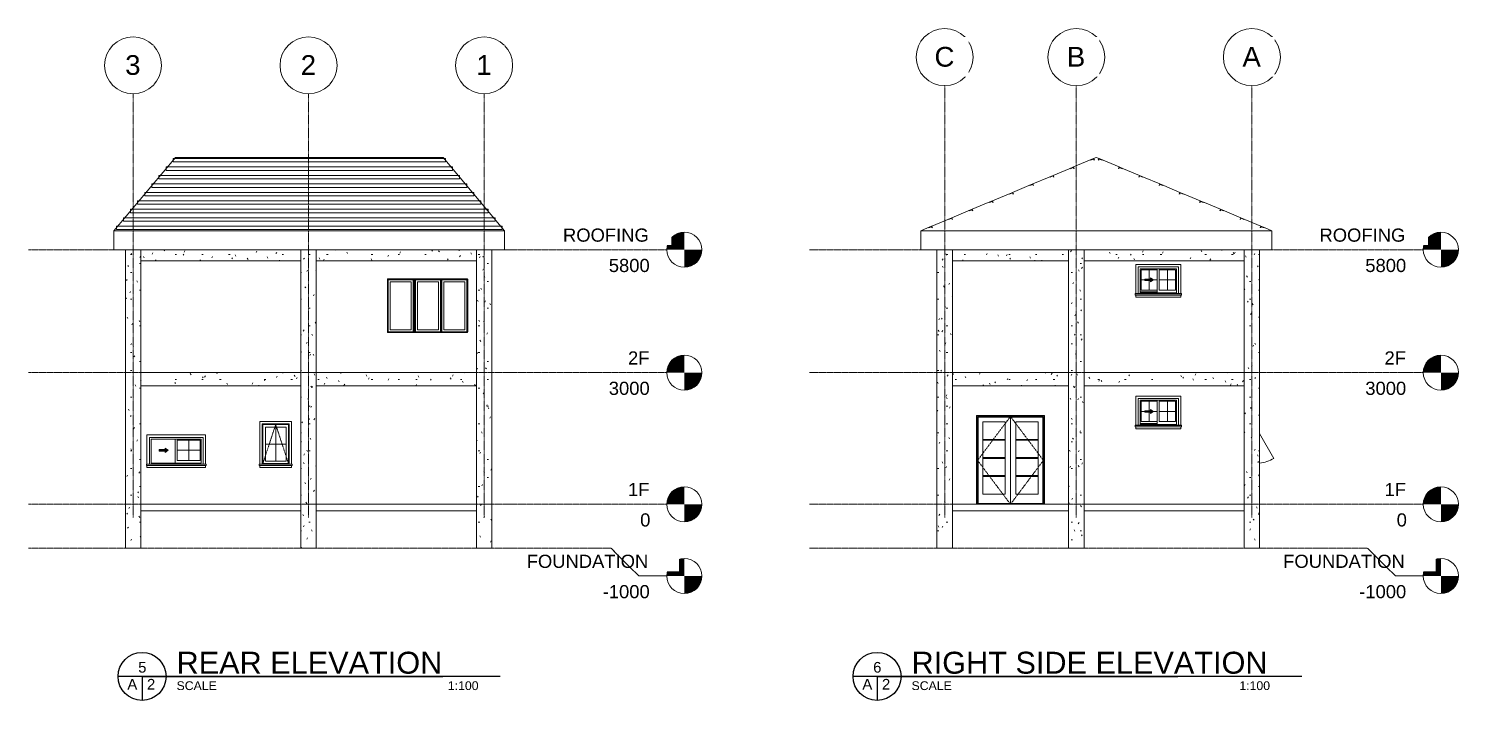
# Model space of a CAD drawing. Header units: inches. Extents: x -1 to 315328, y 6829 to 107833.
# Drawn here: x 123709 to 156288, y 85995 to 101308 of the extents above; entities that cross this region are included whole.
import ezdxf

# ---------------------------------------------------------------- set-up
doc = ezdxf.new("R2010")
doc.units = ezdxf.units.IN
doc.header["$MEASUREMENT"] = 0
doc.linetypes.add('Center', pattern=[31.75, 6.35, -4.7625, 15.875, -4.7625])
doc.linetypes.add('Grid Line', pattern=[22.225, 12.7, -3.175, 3.175, -3.175])
for name, color, linetype, lineweight in [('A-DETL-GENF', 92, 'Continuous', 9), ('A-DOOR', 31, 'Continuous', 18), ('A-DOOR-FRAM', 31, 'Continuous', 18), ('A-FLOR-LEVL', 51, 'Continuous', 9), ('A-GENM', 13, 'Continuous', 9), ('A-GLAZ', 151, 'Continuous', 18), ('A-ROOF', 132, 'Continuous', 9), ('A-WALL', 113, 'Continuous', 18), ('S-BEAM', 12, 'Continuous', 9), ('S-COLS', 52, 'Continuous', 9), ('S-FNDN', 32, 'Continuous', 18), ('S-GRID', 1, 'Continuous', 9), ('S-GRID-IDEN', 1, 'Continuous', 9)]:
    doc.layers.add(name, color=color, linetype=linetype, lineweight=lineweight)
doc.layers.add('TEXTS', color=2, linetype='Continuous')
doc.styles.add('Arial', font='arial.ttf', dxfattribs={"height": 250})
doc.styles.add('Arial_1', font='arial.ttf', dxfattribs={"height": 450})
doc.styles.get("Standard").update_dxf_attribs({"font": 'arial.ttf'})
pattern_1 = [(0, (126639.01, 90466.8), (812.8, 203.2), [33.528, -576.072, 33.528, -576.072, -3251.2]), (0, (126639.01, 90466.8), (812.8, 203.2), [-1219.2, 33.528, -1185.672, 33.528, -576.072, -1422.4]), (0, (126639.01, 90466.8), (812.8, 203.2), [-3048, 33.528, -372.872, 33.528, -982.472]), (120, (126943.81, 90568.4), (-582.3764, 602.3054), [33.528, -576.072, 33.528, -576.072, -3251.2]), (120, (126943.81, 90568.4), (-582.3764, 602.3054), [-1219.2, 33.528, -1185.672, 33.528, -576.072, -1422.4]), (120, (126943.81, 90568.4), (-582.3764, 602.3054), [-3048, 33.528, -372.872, 33.528, -982.472]), (240, (127045.41, 90974.8), (-230.4236, -805.5054), [33.528, -576.072, 33.528, -576.072, -3251.2]), (240, (127045.41, 90974.8), (-230.4236, -805.5054), [-1219.2, 33.528, -1185.672, 33.528, -576.072, -1422.4]), (240, (127045.41, 90974.8), (-230.4236, -805.5054), [-3048, 33.528, -372.872, 33.528, -982.472])]
pattern_2 = [(0, (154574.46, 90466.8), (812.8, 203.2), [33.528, -576.072, 33.528, -576.072, -3251.2]), (0, (154574.46, 90466.8), (812.8, 203.2), [-1219.2, 33.528, -1185.672, 33.528, -576.072, -1422.4]), (0, (154574.46, 90466.8), (812.8, 203.2), [-3048, 33.528, -372.872, 33.528, -982.472]), (120, (154879.26, 90568.4), (-582.3764, 602.3054), [33.528, -576.072, 33.528, -576.072, -3251.2]), (120, (154879.26, 90568.4), (-582.3764, 602.3054), [-1219.2, 33.528, -1185.672, 33.528, -576.072, -1422.4]), (120, (154879.26, 90568.4), (-582.3764, 602.3054), [-3048, 33.528, -372.872, 33.528, -982.472]), (240, (154980.86, 90974.8), (-230.4236, -805.5054), [33.528, -576.072, 33.528, -576.072, -3251.2]), (240, (154980.86, 90974.8), (-230.4236, -805.5054), [-1219.2, 33.528, -1185.672, 33.528, -576.072, -1422.4]), (240, (154980.86, 90974.8), (-230.4236, -805.5054), [-3048, 33.528, -372.872, 33.528, -982.472])]

# ---------------------------------------------------------------- blocks, each defined once
blk = doc.blocks.new('M_HSS Square - HSS203_2X203_2X9_5-450882-North')
at = {"layer": 'S-BEAM'}
for p, q in [((285, 7802), (285, 7880)), ((6487, 7880), (285, 7880)), ((6487, 7880), (6487, 7802)), ((285, 7802), (6487, 7802))]:
    blk.add_line(p, q, dxfattribs=at)
blk = doc.blocks.new('M_HSS Square - HSS203_2X203_2X9_5-450883-North')
at = {"layer": 'S-BEAM'}
for p, q in [((123, 7609), (123, 7687)), ((6649, 7687), (123, 7687)), ((123, 7609), (6649, 7609)), ((6649, 7687), (6649, 7609))]:
    blk.add_line(p, q, dxfattribs=at)
blk = doc.blocks.new('M_HSS Square - HSS203_2X203_2X9_5-450884-North')
at = {"layer": 'S-BEAM'}
for p, q in [((-39, 7416), (-39, 7494)), ((6811, 7494), (-39, 7494)), ((6811, 7494), (6811, 7416)), ((-39, 7416), (6811, 7416))]:
    blk.add_line(p, q, dxfattribs=at)
blk = doc.blocks.new('M_HSS Square - HSS203_2X203_2X9_5-450885-North')
at = {"layer": 'S-BEAM'}
for p, q in [((-201, 7223), (-201, 7302)), ((6972, 7302), (-201, 7302)), ((-201, 7223), (6972, 7223)), ((6972, 7302), (6972, 7223))]:
    blk.add_line(p, q, dxfattribs=at)
blk = doc.blocks.new('M_HSS Square - HSS203_2X203_2X9_5-450805-North')
at = {"layer": 'S-BEAM'}
for p, q in [((-363, 7030), (-363, 7109)), ((7134, 7109), (-363, 7109)), ((-363, 7030), (7134, 7030)), ((7134, 7109), (7134, 7030))]:
    blk.add_line(p, q, dxfattribs=at)
blk = doc.blocks.new('M_HSS Square - HSS203_2X203_2X9_5-450886-North')
at = {"layer": 'S-BEAM'}
for p, q in [((-525, 6838), (-525, 6916)), ((7296, 6916), (-525, 6916)), ((7296, 6916), (7296, 6838)), ((-525, 6838), (7296, 6838))]:
    blk.add_line(p, q, dxfattribs=at)
blk = doc.blocks.new('M_HSS Square - HSS203_2X203_2X9_5-450887-North')
at = {"layer": 'S-BEAM'}
for p, q in [((-686, 6645), (-686, 6723)), ((7458, 6723), (-686, 6723)), ((-686, 6645), (7458, 6645)), ((7458, 6723), (7458, 6645))]:
    blk.add_line(p, q, dxfattribs=at)
blk = doc.blocks.new('M_HSS Square - HSS203_2X203_2X9_5-450888-North')
at = {"layer": 'S-BEAM'}
for p, q in [((-848, 6452), (-848, 6530)), ((7620, 6530), (-848, 6530)), ((7620, 6530), (7620, 6452)), ((-848, 6452), (7620, 6452))]:
    blk.add_line(p, q, dxfattribs=at)
blk = doc.blocks.new('M_HSS Square - HSS203_2X203_2X9_5-450889-North')
at = {"layer": 'S-BEAM'}
for p, q in [((-1010, 6259), (-1010, 6337)), ((7781, 6337), (-1010, 6337)), ((-1010, 6259), (7781, 6259)), ((7781, 6337), (7781, 6259))]:
    blk.add_line(p, q, dxfattribs=at)
blk = doc.blocks.new('Window-Sliding-Double - 48_ x 24_-473755-North')
at = {"layer": 'A-DETL-GENF', "lineweight": 18}
blk.add_hatch(color=256, dxfattribs=at).paths.add_polyline_path([(104, 1181), (172, 1229), (104, 1276), (104, 1246), (-32, 1246), (-32, 1212), (104, 1212)])
at = {"layer": 'A-DETL-GENF'}
for p, q in [((-32, 1246), (-32, 1212)), ((-32, 1246), (104, 1246)), ((104, 1246), (-32, 1246)), ((-32, 1246), (-32, 1212)), ((-32, 1212), (104, 1212)), ((-32, 1212), (104, 1212)), ((104, 1276), (104, 1246)), ((172, 1229), (104, 1276)), ((172, 1229), (104, 1276)), ((104, 1276), (104, 1246)), ((172, 1229), (104, 1181)), ((104, 1181), (172, 1229)), ((104, 1212), (104, 1181)), ((104, 1212), (104, 1181))]:
    blk.add_line(p, q, dxfattribs=at)
at = {"layer": 'A-GLAZ'}
for p, q in [((964, 1524), (-256, 1524)), ((-256, 1524), (-256, 914)), ((-215, 1483), (923, 1483)), ((-215, 933), (-215, 1483)), ((332, 1483), (332, 933)), ((376, 997), (376, 1461)), ((376, 1461), (900, 1461)), ((900, 1461), (900, 997)), ((923, 933), (923, 1483)), ((964, 1524), (964, 914)), ((900, 997), (376, 997)), ((964, 914), (-256, 914)), ((923, 933), (-215, 933))]:
    blk.add_line(p, q, dxfattribs=at)
blk = doc.blocks.new('Muntin Pattern_2x2 - Muntin Pattern_2x2-473757-North')
at = {"layer": 'A-GENM'}
for p, q in [((638, 1461), (638, 997)), ((900, 1229), (376, 1229))]:
    blk.add_line(p, q, dxfattribs=at)
blk = doc.blocks.new('Trim-Window-Exterior-Flat - with Sill-473758-North')
at = {"layer": 'A-GENM'}
for p, q in [((-313, 1581), (-313, 914)), ((1021, 1581), (-313, 1581)), ((-256, 914), (-256, 1524)), ((-256, 1524), (964, 1524)), ((964, 1524), (964, 914)), ((1021, 914), (1021, 1581)), ((-325, 912), (-325, 914)), ((-325, 914), (1034, 914)), ((-325, 883), (-325, 912)), ((1034, 912), (-325, 912)), ((-325, 883), (1034, 883)), ((-313, 914), (-256, 914)), ((-313, 883), (-313, 835)), ((-313, 835), (1021, 835)), ((964, 914), (1021, 914)), ((1021, 835), (1021, 883)), ((1034, 914), (1034, 912)), ((1034, 912), (1034, 883))]:
    blk.add_line(p, q, dxfattribs=at)
blk = doc.blocks.new('Window-Awning-Single - 24_ x 36_-478943-North')
at = {"layer": 'A-GLAZ'}
for p, q in [((2315, 1829), (2925, 1829)), ((2315, 1829), (2315, 914)), ((2912, 1816), (2328, 1816)), ((2328, 927), (2328, 1816)), ((2385, 1759), (2385, 984)), ((2855, 1759), (2385, 1759)), ((2855, 984), (2855, 1759)), ((2912, 927), (2912, 1816)), ((2925, 1829), (2925, 914)), ((2385, 984), (2855, 984)), ((2925, 914), (2315, 914)), ((2328, 927), (2912, 927))]:
    blk.add_line(p, q, dxfattribs=at)
at = {"layer": 'A-GLAZ', "linetype": 'Center', "lineweight": 9}
for q in [(2328, 927), (2912, 927)]:
    blk.add_line((2620, 1816), q, dxfattribs=at)
blk = doc.blocks.new('Muntin Pattern_2x2 - Muntin Pattern_2x2-478945-North')
at = {"layer": 'A-GENM'}
for p, q in [((2620, 1759), (2620, 984)), ((2855, 1372), (2385, 1372))]:
    blk.add_line(p, q, dxfattribs=at)
blk = doc.blocks.new('Trim-Window-Exterior-Flat - with Sill-478946-North')
at = {"layer": 'A-GENM'}
for p, q in [((2258, 1886), (2258, 914)), ((2982, 1886), (2258, 1886)), ((2315, 914), (2315, 1829)), ((2315, 1829), (2925, 1829)), ((2925, 1829), (2925, 914)), ((2982, 914), (2982, 1886)), ((2245, 912), (2245, 914)), ((2245, 914), (2994, 914)), ((2245, 883), (2245, 912)), ((2994, 912), (2245, 912)), ((2245, 883), (2994, 883)), ((2258, 914), (2315, 914)), ((2258, 883), (2258, 835)), ((2258, 835), (2982, 835)), ((2925, 914), (2982, 914)), ((2982, 835), (2982, 883)), ((2994, 914), (2994, 912)), ((2994, 912), (2994, 883))]:
    blk.add_line(p, q, dxfattribs=at)
blk = doc.blocks.new('Instance-Window-Fixed - 24_ x 48_-480668-North')
at = {"layer": 'A-GLAZ'}
for p, q in [((6385, 5134), (6385, 3933)), ((6994, 5134), (6385, 5134)), ((6404, 5115), (6975, 5115)), ((6404, 3933), (6404, 5115)), ((6448, 3978), (6448, 5070)), ((6448, 5070), (6931, 5070)), ((6931, 5070), (6931, 3978)), ((6975, 5115), (6975, 3933)), ((6994, 3933), (6994, 5134)), ((6994, 3933), (6385, 3933)), ((6385, 3933), (6385, 3914)), ((6385, 3914), (6994, 3914)), ((6931, 3978), (6448, 3978)), ((6994, 3914), (6994, 3933))]:
    blk.add_line(p, q, dxfattribs=at)
blk = doc.blocks.new('Level - M_Level Head - Circle-11858-North')
at = {"layer": 'A-FLOR-LEVL'}
h = blk.add_hatch(color=256, dxfattribs=at)
edge = h.paths.add_edge_path()
edge.add_line((11931, 0), (11531, 0))
edge.add_arc((11931, 0), 400, 90, 180, ccw=False)
edge.add_line((11931, 400), (11931, 0))
h = blk.add_hatch(color=256, dxfattribs=at)
edge = h.paths.add_edge_path()
edge.add_line((11931, -400), (11931, 0))
edge.add_line((11931, 0), (12331, 0))
edge.add_arc((11931, 0), 400, 270, 360, ccw=False)
blk.add_circle((11931, 0), 400, dxfattribs=at)
blk = doc.blocks.new('Grid - M_Grid Head - Circle-11575-North')
at = {"layer": 'S-GRID-IDEN'}
blk.add_circle((7369, 10004), 650, dxfattribs=at)
blk = doc.blocks.new('M_HSS Square - HSS203_2X203_2X9_5-450882-East')
at = {"layer": 'S-BEAM'}
for p, q in [((-6436, 7880), (-6452, 7841)), ((-6442, 7841), (-6431, 7868)), ((-6342, 7841), (-6436, 7880)), ((-6431, 7868), (-6367, 7841))]:
    blk.add_line(p, q, dxfattribs=at)
blk = doc.blocks.new('M_HSS Square - HSS203_2X203_2X9_5-450883-East')
at = {"layer": 'S-BEAM'}
for p, q in [((-5975, 7687), (-5991, 7648)), ((-5981, 7648), (-5969, 7675)), ((-5881, 7648), (-5975, 7687)), ((-5969, 7675), (-5906, 7648))]:
    blk.add_line(p, q, dxfattribs=at)
blk = doc.blocks.new('M_HSS Square - HSS203_2X203_2X9_5-450884-East')
at = {"layer": 'S-BEAM'}
for p, q in [((-5513, 7494), (-5530, 7455)), ((-5420, 7455), (-5513, 7494)), ((-5519, 7455), (-5508, 7482)), ((-5508, 7482), (-5444, 7455))]:
    blk.add_line(p, q, dxfattribs=at)
blk = doc.blocks.new('M_HSS Square - HSS203_2X203_2X9_5-450885-East')
at = {"layer": 'S-BEAM'}
for p, q in [((-5052, 7302), (-5068, 7262)), ((-5058, 7262), (-5047, 7289)), ((-4958, 7262), (-5052, 7302)), ((-5047, 7289), (-4983, 7262))]:
    blk.add_line(p, q, dxfattribs=at)
blk = doc.blocks.new('M_HSS Square - HSS203_2X203_2X9_5-450805-East')
at = {"layer": 'S-BEAM'}
for p, q in [((-4591, 7109), (-4607, 7070)), ((-4597, 7070), (-4585, 7096)), ((-4497, 7070), (-4591, 7109)), ((-4585, 7096), (-4522, 7070))]:
    blk.add_line(p, q, dxfattribs=at)
blk = doc.blocks.new('M_HSS Square - HSS203_2X203_2X9_5-450886-East')
at = {"layer": 'S-BEAM'}
for p, q in [((-4129, 6916), (-4146, 6877)), ((-4135, 6877), (-4124, 6903)), ((-4036, 6877), (-4129, 6916)), ((-4124, 6903), (-4060, 6877))]:
    blk.add_line(p, q, dxfattribs=at)
blk = doc.blocks.new('M_HSS Square - HSS203_2X203_2X9_5-450887-East')
at = {"layer": 'S-BEAM'}
for p, q in [((-3668, 6723), (-3684, 6684)), ((-3674, 6684), (-3663, 6711)), ((-3574, 6684), (-3668, 6723)), ((-3663, 6711), (-3599, 6684))]:
    blk.add_line(p, q, dxfattribs=at)
blk = doc.blocks.new('M_HSS Square - HSS203_2X203_2X9_5-450888-East')
at = {"layer": 'S-BEAM'}
for p, q in [((-3207, 6530), (-3223, 6491)), ((-3213, 6491), (-3202, 6518)), ((-3113, 6491), (-3207, 6530)), ((-3202, 6518), (-3138, 6491))]:
    blk.add_line(p, q, dxfattribs=at)
blk = doc.blocks.new('M_HSS Square - HSS203_2X203_2X9_5-450889-East')
at = {"layer": 'S-BEAM'}
for p, q in [((-2745, 6337), (-2762, 6298)), ((-2751, 6298), (-2740, 6325)), ((-2652, 6298), (-2745, 6337)), ((-2740, 6325), (-2676, 6298))]:
    blk.add_line(p, q, dxfattribs=at)
blk = doc.blocks.new('M_HSS Square - HSS203_2X203_2X9_5-V1-East')
at = {"layer": 'S-BEAM'}
for p, q in [((-6558, 7880), (-6652, 7841)), ((-6627, 7841), (-6563, 7868)), ((-6563, 7868), (-6552, 7841)), ((-6542, 7841), (-6558, 7880))]:
    blk.add_line(p, q, dxfattribs=at)
blk = doc.blocks.new('M_HSS Square - HSS203_2X203_2X9_5-V2-East')
at = {"layer": 'S-BEAM'}
for p, q in [((-7019, 7687), (-7113, 7648)), ((-7088, 7648), (-7024, 7675)), ((-7024, 7675), (-7013, 7648)), ((-7003, 7648), (-7019, 7687))]:
    blk.add_line(p, q, dxfattribs=at)
blk = doc.blocks.new('M_HSS Square - HSS203_2X203_2X9_5-V3-East')
at = {"layer": 'S-BEAM'}
for p, q in [((-7481, 7494), (-7574, 7455)), ((-7464, 7455), (-7481, 7494)), ((-7550, 7455), (-7486, 7482)), ((-7486, 7482), (-7475, 7455))]:
    blk.add_line(p, q, dxfattribs=at)
blk = doc.blocks.new('M_HSS Square - HSS203_2X203_2X9_5-V4-East')
at = {"layer": 'S-BEAM'}
for p, q in [((-7942, 7302), (-8036, 7262)), ((-8011, 7262), (-7947, 7289)), ((-7947, 7289), (-7936, 7262)), ((-7926, 7262), (-7942, 7302))]:
    blk.add_line(p, q, dxfattribs=at)
blk = doc.blocks.new('M_HSS Square - HSS203_2X203_2X9_5-V5-East')
at = {"layer": 'S-BEAM'}
for p, q in [((-8403, 7109), (-8497, 7070)), ((-8472, 7070), (-8408, 7096)), ((-8408, 7096), (-8397, 7070)), ((-8387, 7070), (-8403, 7109))]:
    blk.add_line(p, q, dxfattribs=at)
blk = doc.blocks.new('M_HSS Square - HSS203_2X203_2X9_5-V6-East')
at = {"layer": 'S-BEAM'}
for p, q in [((-8865, 6916), (-8958, 6877)), ((-8933, 6877), (-8870, 6903)), ((-8870, 6903), (-8859, 6877)), ((-8848, 6877), (-8865, 6916))]:
    blk.add_line(p, q, dxfattribs=at)
blk = doc.blocks.new('M_HSS Square - HSS203_2X203_2X9_5-V7-East')
at = {"layer": 'S-BEAM'}
for p, q in [((-9326, 6723), (-9420, 6684)), ((-9395, 6684), (-9331, 6711)), ((-9331, 6711), (-9320, 6684)), ((-9310, 6684), (-9326, 6723))]:
    blk.add_line(p, q, dxfattribs=at)
blk = doc.blocks.new('M_HSS Square - HSS203_2X203_2X9_5-V8-East')
at = {"layer": 'S-BEAM'}
for p, q in [((-9787, 6530), (-9881, 6491)), ((-9856, 6491), (-9792, 6518)), ((-9792, 6518), (-9781, 6491)), ((-9771, 6491), (-9787, 6530))]:
    blk.add_line(p, q, dxfattribs=at)
blk = doc.blocks.new('M_HSS Square - HSS203_2X203_2X9_5-V9-East')
at = {"layer": 'S-BEAM'}
for p, q in [((-10249, 6337), (-10342, 6298)), ((-10317, 6298), (-10254, 6325)), ((-10254, 6325), (-10243, 6298)), ((-10232, 6298), (-10249, 6337))]:
    blk.add_line(p, q, dxfattribs=at)
blk = doc.blocks.new('Window-Awning-Single - 24_ x 36_-478943-East')
at = {"layer": 'A-GLAZ', "lineweight": 9}
blk.add_line((-2778, 1609), (-2452, 1046), dxfattribs=at)
blk.add_arc((-2897, 1816), 889, 277.7244, 300, dxfattribs=at)
blk = doc.blocks.new('Window-Sliding-Double - 36_ x 24_-482463-East')
at = {"layer": 'A-DETL-GENF', "lineweight": 18}
blk.add_hatch(color=256, dxfattribs=at).paths.add_polyline_path([(-5259, 5067), (-5191, 5114), (-5259, 5162), (-5259, 5131), (-5394, 5131), (-5394, 5097), (-5259, 5097)])
at = {"layer": 'A-DETL-GENF'}
for p, q in [((-5394, 5131), (-5394, 5097)), ((-5394, 5131), (-5259, 5131)), ((-5259, 5131), (-5394, 5131)), ((-5394, 5131), (-5394, 5097)), ((-5394, 5097), (-5259, 5097)), ((-5394, 5097), (-5259, 5097)), ((-5259, 5162), (-5259, 5131)), ((-5191, 5114), (-5259, 5162)), ((-5191, 5114), (-5259, 5162)), ((-5259, 5162), (-5259, 5131)), ((-5191, 5114), (-5259, 5067)), ((-5259, 5067), (-5191, 5114)), ((-5259, 5097), (-5259, 5067)), ((-5259, 5097), (-5259, 5067))]:
    blk.add_line(p, q, dxfattribs=at)
at = {"layer": 'A-GLAZ'}
for p, q in [((-4628, 5410), (-5542, 5410)), ((-5542, 5410), (-5542, 4800)), ((-5501, 5369), (-4668, 5369)), ((-5501, 4819), (-5501, 5369)), ((-5478, 5346), (-5478, 4883)), ((-5107, 5346), (-5478, 5346)), ((-5107, 5369), (-5107, 4819)), ((-5063, 4883), (-5063, 5346)), ((-5063, 5346), (-4691, 5346)), ((-4691, 5346), (-4691, 4883)), ((-4668, 4819), (-4668, 5369)), ((-4628, 5410), (-4628, 4800)), ((-4628, 4800), (-5542, 4800)), ((-5107, 4838), (-5501, 4838)), ((-5107, 4838), (-5501, 4838)), ((-4668, 4819), (-5501, 4819)), ((-5478, 4883), (-5107, 4883)), ((-4691, 4883), (-5063, 4883))]:
    blk.add_line(p, q, dxfattribs=at)
blk = doc.blocks.new('Muntin Pattern_2x2 - Muntin Pattern_2x2-482465-East')
at = {"layer": 'A-GENM'}
for p, q in [((-5293, 5346), (-5293, 5131)), ((-5394, 5114), (-5478, 5114)), ((-5293, 5097), (-5293, 4883)), ((-5107, 5114), (-5191, 5114))]:
    blk.add_line(p, q, dxfattribs=at)
blk = doc.blocks.new('Muntin Pattern_2x2 - Muntin Pattern_2x2-V10-East')
at = {"layer": 'A-GENM'}
for p, q in [((-4877, 5346), (-4877, 4883)), ((-4691, 5114), (-5063, 5114))]:
    blk.add_line(p, q, dxfattribs=at)
blk = doc.blocks.new('Trim-Window-Exterior-Flat - with Sill-482466-East')
at = {"layer": 'A-GENM'}
for p, q in [((-5599, 5467), (-5599, 4800)), ((-4570, 5467), (-5599, 5467)), ((-5542, 4800), (-5542, 5410)), ((-5542, 5410), (-4628, 5410)), ((-4628, 5410), (-4628, 4800)), ((-4570, 4800), (-4570, 5467)), ((-5612, 4798), (-5612, 4800)), ((-5612, 4800), (-4558, 4800)), ((-5612, 4768), (-5612, 4798)), ((-4558, 4798), (-5612, 4798)), ((-5612, 4768), (-4558, 4768)), ((-5599, 4800), (-5542, 4800)), ((-5599, 4768), (-5599, 4721)), ((-5599, 4721), (-4570, 4721)), ((-4628, 4800), (-4570, 4800)), ((-4570, 4721), (-4570, 4768)), ((-4558, 4800), (-4558, 4798)), ((-4558, 4798), (-4558, 4768))]:
    blk.add_line(p, q, dxfattribs=at)
blk = doc.blocks.new('Level - M_Level Head - Circle-11858-East')
at = {"layer": 'A-FLOR-LEVL'}
h = blk.add_hatch(color=256, dxfattribs=at)
edge = h.paths.add_edge_path()
edge.add_line((1353, 0), (953, 0))
edge.add_arc((1353, 0), 400, 90, 180, ccw=False)
edge.add_line((1353, 400), (1353, 0))
h = blk.add_hatch(color=256, dxfattribs=at)
edge = h.paths.add_edge_path()
edge.add_line((1353, -400), (1353, 0))
edge.add_line((1353, 0), (1753, 0))
edge.add_arc((1353, 0), 400, 270, 360, ccw=False)
blk.add_circle((1353, 0), 400, dxfattribs=at)
blk = doc.blocks.new('Grid - M_Grid Head - Circle-11575-East')
at = {"layer": 'S-GRID-IDEN'}
blk.add_circle((-6953, 10192), 650, dxfattribs=at)
blk = doc.blocks.new('M_Door-Exterior-Double-Full Glass-Wood_Clad - 1500 x 2000mm-550083-East')
at = {"layer": 'A-DOOR', "linetype": 'Center', "lineweight": 9}
for p, q in [((-8453, 2000), (-9203, 1000)), ((-8453, 2000), (-7703, 1000)), ((-9203, 1000), (-8453, 0)), ((-7703, 1000), (-8453, 0))]:
    blk.add_line(p, q, dxfattribs=at)
at = {"layer": 'A-DOOR'}
for p, q in [((-8454, 15), (-8454, 1987)), ((-8451, 1987), (-8451, 15)), ((-9083, 230), (-9083, 1880)), ((-9083, 1880), (-8573, 1880)), ((-8573, 1880), (-8573, 230)), ((-8333, 1880), (-7823, 1880)), ((-8333, 230), (-8333, 1880)), ((-7823, 1880), (-7823, 230)), ((-9190, 15), (-8454, 15)), ((-8573, 230), (-9083, 230)), ((-8451, 15), (-7715, 15)), ((-7823, 230), (-8333, 230))]:
    blk.add_line(p, q, dxfattribs=at)
at = {"layer": 'A-DOOR', "lineweight": 9}
for p, q in [((-8451, 15), (-8454, 15)), ((-9190, 0), (-7715, 0))]:
    blk.add_line(p, q, dxfattribs=at)
at = {"layer": 'A-DOOR-FRAM'}
for p, q in [((-7678, 2025), (-9228, 2025)), ((-9228, 2025), (-9228, 0)), ((-9203, 2000), (-7703, 2000)), ((-9203, 0), (-9203, 2000)), ((-9190, 1987), (-7715, 1987)), ((-9190, 0), (-9190, 1987)), ((-7715, 1987), (-7715, 0)), ((-7703, 2000), (-7703, 0)), ((-7678, 2025), (-7678, 0)), ((-8573, 1477), (-9083, 1477)), ((-8573, 1474), (-9083, 1474)), ((-8573, 1461), (-9083, 1461)), ((-8573, 1458), (-9083, 1458)), ((-7823, 1477), (-8333, 1477)), ((-7823, 1474), (-8333, 1474)), ((-7823, 1461), (-8333, 1461)), ((-7823, 1458), (-8333, 1458)), ((-8573, 1065), (-9083, 1065)), ((-8573, 1061), (-9083, 1061)), ((-8573, 1049), (-9083, 1049)), ((-8573, 1045), (-9083, 1045)), ((-7823, 1065), (-8333, 1065)), ((-7823, 1061), (-8333, 1061)), ((-7823, 1049), (-8333, 1049)), ((-7823, 1045), (-8333, 1045)), ((-8573, 652), (-9083, 652)), ((-7823, 652), (-8333, 652)), ((-8573, 649), (-9083, 649)), ((-8573, 636), (-9083, 636)), ((-8573, 633), (-9083, 633)), ((-7823, 649), (-8333, 649)), ((-7823, 636), (-8333, 636)), ((-7823, 633), (-8333, 633)), ((-9228, 0), (-9203, 0)), ((-9203, 0), (-9190, 0)), ((-7703, 0), (-7715, 0)), ((-7678, 0), (-7703, 0))]:
    blk.add_line(p, q, dxfattribs=at)

msp = doc.modelspace()

# ---------------------------------------------------------------- hatches: boundary and pattern name
at = {"layer": 'S-BEAM'}
h = msp.add_hatch(dxfattribs=at)
h.set_pattern_fill('FP_1', color=256, style=0, pattern_type=2)
h.set_pattern_definition(pattern_1)
h.paths.add_polyline_path([(128638.79137, 96016.80898), (129913.50405, 96016.80898), (129913.50405, 96266.80898), (126263.50405, 96266.80898), (126263.50405, 96016.80898), (127515.9776, 96016.80898)])
h = msp.add_hatch(dxfattribs=at)
h.set_pattern_fill('FP_1', color=256, style=0, pattern_type=2)
h.set_pattern_definition(pattern_1)
h.paths.add_polyline_path([(133130.04645, 96016.80898), (133913.50405, 96016.80898), (133913.50405, 96266.80898), (130263.50405, 96266.80898), (130263.50405, 96016.80898), (132007.23268, 96016.80898)])
h = msp.add_hatch(dxfattribs=at)
h.set_pattern_fill('FP_1', color=256, style=0, pattern_type=2)
h.set_pattern_definition(pattern_2)
h.paths.add_polyline_path([(144756.91949, 96016.80898), (147406.91949, 96016.80898), (147406.91949, 96266.80898), (144756.91949, 96266.80898)])
h = msp.add_hatch(dxfattribs=at)
h.set_pattern_fill('FP_1', color=256, style=0, pattern_type=2)
h.set_pattern_definition(pattern_2)
h.paths.add_polyline_path([(150311.02336, 96016.80898), (151406.91949, 96016.80898), (151406.91949, 96266.80898), (147756.91949, 96266.80898), (147756.91949, 96016.80898), (149744.23083, 96016.80898)])
h = msp.add_hatch(dxfattribs=at)
h.set_pattern_fill('FP_1', color=256, style=0, pattern_type=2)
h.set_pattern_definition(pattern_1)
h.paths.add_polyline_path([(127515.9776, 93166.80898), (129913.50405, 93166.80898), (129913.50405, 93466.80898), (126263.50405, 93466.80898), (126263.50405, 93166.80898), (126393.16382, 93166.80898)])
h = msp.add_hatch(dxfattribs=at)
h.set_pattern_fill('FP_1', color=256, style=0, pattern_type=2)
h.set_pattern_definition(pattern_1)
h.paths.add_polyline_path([(132849.343, 93166.80898), (133913.50405, 93166.80898), (133913.50405, 93466.80898), (130263.50405, 93466.80898), (130263.50405, 93166.80898), (132568.63956, 93166.80898)])
h = msp.add_hatch(dxfattribs=at)
h.set_pattern_fill('FP_1', color=256, style=0, pattern_type=2)
h.set_pattern_definition(pattern_2)
h.paths.add_polyline_path([(146910.26823, 93166.80898), (147406.91949, 93166.80898), (147406.91949, 93466.80898), (144756.91949, 93466.80898), (144756.91949, 93166.80898), (145776.68318, 93166.80898)])
h = msp.add_hatch(dxfattribs=at)
h.set_pattern_fill('FP_1', color=256, style=0, pattern_type=2)
h.set_pattern_definition(pattern_2)
h.paths.add_polyline_path([(146910.26823, 93166.80898), (147406.91949, 93166.80898), (147406.91949, 93466.80898), (144756.91949, 93466.80898), (144756.91949, 93166.80898), (145776.68318, 93166.80898)])
h = msp.add_hatch(dxfattribs=at)
h.set_pattern_fill('FP_1', color=256, style=0, pattern_type=2)
h.set_pattern_definition(pattern_2)
h.paths.add_polyline_path([(151406.91949, 93166.80898), (151406.91949, 93466.80898), (147756.91949, 93466.80898), (147756.91949, 93166.80898), (150311.02336, 93166.80898)])
at = {"layer": 'S-COLS'}
h = msp.add_hatch(dxfattribs=at)
h.set_pattern_fill('FP_1', color=256, style=0, pattern_type=2)
h.set_pattern_definition(pattern_1)
h.paths.add_polyline_path([(126263.50405, 89466.80898), (126263.50405, 96266.80898), (125913.50405, 96266.80898), (125913.50405, 89466.80898)])
h = msp.add_hatch(dxfattribs=at)
h.set_pattern_fill('FP_1', color=256, style=0, pattern_type=2)
h.set_pattern_definition(pattern_1)
h.paths.add_polyline_path([(130263.50405, 89466.80898), (130263.50405, 96266.80898), (129913.50405, 96266.80898), (129913.50405, 89466.80898)])
h = msp.add_hatch(dxfattribs=at)
h.set_pattern_fill('FP_1', color=256, style=0, pattern_type=2)
h.set_pattern_definition(pattern_1)
h.paths.add_polyline_path([(134263.50405, 89466.80898), (134263.50405, 96266.80898), (133913.50405, 96266.80898), (133913.50405, 89466.80898)])
h = msp.add_hatch(dxfattribs=at)
h.set_pattern_fill('FP_1', color=256, style=0, pattern_type=2)
h.set_pattern_definition(pattern_2)
h.paths.add_polyline_path([(144756.91949, 89466.80898), (144756.91949, 96266.80898), (144406.91949, 96266.80898), (144406.91949, 89466.80898)])
h = msp.add_hatch(dxfattribs=at)
h.set_pattern_fill('FP_1', color=256, style=0, pattern_type=2)
h.set_pattern_definition(pattern_2)
h.paths.add_polyline_path([(147756.91949, 89466.80898), (147756.91949, 96266.80898), (147406.91949, 96266.80898), (147406.91949, 89466.80898)])
h = msp.add_hatch(dxfattribs=at)
h.set_pattern_fill('FP_1', color=256, style=0, pattern_type=2)
h.set_pattern_definition(pattern_2)
h.paths.add_polyline_path([(151444.6084, 89466.80898), (151756.91949, 89466.80898), (151756.91949, 96266.80898), (151406.91949, 96266.80898), (151406.91949, 89466.80898)])

# ---------------------------------------------------------------- linework, layer by layer
at = {"layer": 'A-ROOF'}
for p, q in [((127057.76307, 98372.42088), (125654.72938, 96700.35044)), ((133151.69569, 98372.42088), (127057.76307, 98372.42088)), ((134554.72938, 96700.35044), (133151.69569, 98372.42088)), ((147053.79905, 97961.20906), (147421.47088, 98114.90237)), ((147515.11594, 98154.04765), (147882.89958, 98307.78768)), ((147976.43284, 98346.88624), (148037.51792, 98372.42088)), ((148037.51792, 98372.42088), (148098.603, 98346.88624)), ((148192.13627, 98307.78768), (148559.9199, 98154.04765)), ((148653.56496, 98114.90237), (149021.2368, 97961.20906)), ((146592.48215, 97768.37048), (146960.18474, 97922.07663)), ((149114.85111, 97922.07663), (149482.5537, 97768.37048)), ((145669.84836, 97382.6933), (146037.61245, 97536.42517)), ((146131.16525, 97575.53189), (146498.8986, 97729.2509)), ((149576.13725, 97729.2509), (149943.87059, 97575.53189)), ((150037.42339, 97536.42517), (150405.18749, 97382.6933)), ((144747.21456, 96997.01613), (145114.89761, 97150.71412)), ((145208.53146, 97189.85472), (145576.32631, 97343.59944)), ((150498.70954, 97343.59944), (150866.50439, 97189.85472)), ((150960.13823, 97150.71412), (151327.82128, 96997.01613)), ((144037.51792, 96700.35044), (144192.32532, 96765.06266)), ((144285.89766, 96804.17754), (144653.61147, 96957.88839)), ((151421.42438, 96957.88839), (151789.13818, 96804.17754)), ((151882.71052, 96765.06266), (152037.51792, 96700.35044)), ((125654.72938, 96700.35044), (134554.72938, 96700.35044)), ((125654.72938, 96700.35044), (125654.72938, 96266.80898)), ((134554.72938, 96266.80898), (134554.72938, 96700.35044)), ((144037.51792, 96700.35044), (152037.51792, 96700.35044)), ((144037.51792, 96266.80898), (144037.51792, 96700.35044)), ((152037.51792, 96700.35044), (152037.51792, 96266.80898)), ((134554.72938, 96266.80898), (125654.72938, 96266.80898)), ((144037.51792, 96266.80898), (152037.51792, 96266.80898))]:
    msp.add_line(p, q, dxfattribs=at)
at = {"layer": 'A-WALL'}
for p, q in [((131883.50405, 95600.40898), (132493.10405, 95600.40898)), ((131883.50405, 94400.25898), (131883.50405, 95600.40898)), ((132493.10405, 95600.40898), (132493.10405, 94400.25898)), ((132503.90405, 95600.40898), (133713.50405, 95600.40898)), ((132503.90405, 94400.25898), (132503.90405, 95600.40898)), ((133713.50405, 95600.40898), (133713.50405, 94400.25898)), ((145306.91949, 90466.80898), (145306.91949, 92491.80898)), ((145306.91949, 92491.80898), (146856.91949, 92491.80898)), ((146856.91949, 92491.80898), (146856.91949, 90466.80898)), ((126263.50405, 90466.80898), (129913.50405, 90466.80898)), ((130263.50405, 90466.80898), (133913.50405, 90466.80898)), ((144756.91949, 90466.80898), (145331.91949, 90466.80898)), ((144756.91949, 90466.80898), (145306.91949, 90466.80898)), ((146831.91949, 90466.80898), (147406.91949, 90466.80898)), ((146856.91949, 90466.80898), (147406.91949, 90466.80898)), ((147756.91949, 90466.80898), (151406.91949, 90466.80898))]:
    msp.add_line(p, q, dxfattribs=at)
at = {"layer": 'S-BEAM'}
for p, q in [((129913.50405, 96016.80898), (126263.50405, 96016.80898)), ((133913.50405, 96016.80898), (130263.50405, 96016.80898)), ((144756.91949, 96016.80898), (147406.91949, 96016.80898)), ((151406.91949, 96016.80898), (147756.91949, 96016.80898)), ((126263.50405, 93466.80898), (129913.50405, 93466.80898)), ((130263.50405, 93466.80898), (133913.50405, 93466.80898)), ((144756.91949, 93466.80898), (147406.91949, 93466.80898)), ((144756.91949, 93466.80898), (147406.91949, 93466.80898)), ((147756.91949, 93466.80898), (151406.91949, 93466.80898)), ((129913.50405, 93166.80898), (126263.50405, 93166.80898)), ((133913.50405, 93166.80898), (130263.50405, 93166.80898)), ((147406.91949, 93166.80898), (144756.91949, 93166.80898)), ((147406.91949, 93166.80898), (144756.91949, 93166.80898)), ((151406.91949, 93166.80898), (147756.91949, 93166.80898))]:
    msp.add_line(p, q, dxfattribs=at)
at = {"layer": 'S-COLS'}
for p, q in [((125913.50405, 89466.80898), (125913.50405, 96266.80898)), ((126263.50405, 96266.80898), (126263.50405, 89466.80898)), ((129913.50405, 89466.80898), (129913.50405, 96266.80898)), ((130263.50405, 96266.80898), (130263.50405, 89466.80898)), ((133913.50405, 89466.80898), (133913.50405, 96266.80898)), ((134263.50405, 96266.80898), (134263.50405, 89466.80898)), ((144406.91949, 96266.80898), (144406.91949, 89466.80898)), ((144756.91949, 89466.80898), (144756.91949, 96266.80898)), ((147406.91949, 96266.80898), (147406.91949, 89466.80898)), ((147756.91949, 89466.80898), (147756.91949, 96266.80898)), ((151406.91949, 96266.80898), (151406.91949, 89466.80898)), ((151756.91949, 89466.80898), (151756.91949, 96266.80898)), ((126263.50405, 89466.80898), (125913.50405, 89466.80898)), ((130263.50405, 89466.80898), (129913.50405, 89466.80898)), ((134263.50405, 89466.80898), (133913.50405, 89466.80898)), ((144756.91949, 89466.80898), (144406.91949, 89466.80898)), ((147756.91949, 89466.80898), (147406.91949, 89466.80898)), ((151756.91949, 89466.80898), (151406.91949, 89466.80898))]:
    msp.add_line(p, q, dxfattribs=at)
at = {"layer": 'S-FNDN'}
for p, q in [((129913.50405, 90316.80898), (126263.50405, 90316.80898)), ((133913.50405, 90316.80898), (130263.50405, 90316.80898)), ((147406.91949, 90316.80898), (144756.91949, 90316.80898)), ((147406.91949, 90316.80898), (144756.91949, 90316.80898)), ((151406.91949, 90316.80898), (147756.91949, 90316.80898))]:
    msp.add_line(p, q, dxfattribs=at)
at = {"layer": 'S-GRID', "linetype": 'Grid Line'}
for p, q in [((126088.50405, 90162.00898), (126088.50405, 99820.538)), ((130088.50405, 90162.00898), (130088.50405, 99820.538)), ((134088.50405, 90162.00898), (134088.50405, 99820.538)), ((144581.91949, 90162.00898), (144581.91949, 100008.44614)), ((147581.91949, 90162.00898), (147581.91949, 100008.44614)), ((151581.91949, 90162.00898), (151581.91949, 100008.44614))]:
    msp.add_line(p, q, dxfattribs=at)
at = {"layer": 'TEXTS'}
for p, q in [((134450.66479, 86542.33629), (125747.64475, 86542.33629)), ((126294.55935, 86542.33629), (133144.22679, 86542.33629)), ((126294.55935, 86542.33629), (126294.55935, 85995.4217)), ((126294.55935, 86542.33629), (126294.55935, 85995.4217)), ((152717.36657, 86542.33629), (142494.70918, 86542.33629)), ((143041.62378, 86542.33629), (149891.29122, 86542.33629)), ((143041.62378, 86542.33629), (143041.62378, 85995.4217)), ((143041.62378, 86542.33629), (143041.62378, 85995.4217))]:
    msp.add_line(p, q, dxfattribs=at)
for centre in [(126294.55935, 86542.33629), (126294.55935, 86542.33629), (143041.62378, 86542.33629), (143041.62378, 86542.33629)]:
    msp.add_circle(centre, 546.9146, dxfattribs=at)

# ---------------------------------------------------------------- block references
at = {"layer": 'A-DOOR'}
msp.add_blockref('M_Door-Exterior-Double-Full Glass-Wood_Clad - 1500 x 2000mm-550083-East', (154534.46134, 90466.80898), dxfattribs=at)
at = {"layer": 'A-FLOR-LEVL'}
for name, p in [('Level - M_Level Head - Circle-11858-North', (126719.01304, 96266.80898)), ('Level - M_Level Head - Circle-11858-East', (154534.46134, 96266.80898)), ('Level - M_Level Head - Circle-11858-North', (126719.01304, 93466.80898)), ('Level - M_Level Head - Circle-11858-East', (154534.46134, 93466.80898)), ('Level - M_Level Head - Circle-11858-North', (126719.01304, 90466.80898)), ('Level - M_Level Head - Circle-11858-East', (154534.46134, 90466.80898)), ('Level - M_Level Head - Circle-11858-North', (126719.01304, 88831.80898)), ('Level - M_Level Head - Circle-11858-East', (154534.46134, 88831.80898))]:
    msp.add_blockref(name, p, dxfattribs=at)
at = {"layer": 'A-GENM'}
for name, p in [('Trim-Window-Exterior-Flat - with Sill-482466-East', (154534.46134, 90466.80898)), ('Muntin Pattern_2x2 - Muntin Pattern_2x2-482465-East', (154534.46134, 90466.80898)), ('Muntin Pattern_2x2 - Muntin Pattern_2x2-V10-East', (154534.46134, 90466.80898)), ('Trim-Window-Exterior-Flat - with Sill-482466-East', (154534.46134, 87466.80898)), ('Muntin Pattern_2x2 - Muntin Pattern_2x2-482465-East', (154534.46134, 87466.80898)), ('Muntin Pattern_2x2 - Muntin Pattern_2x2-V10-East', (154534.46134, 87466.80898)), ('Trim-Window-Exterior-Flat - with Sill-478946-North', (126719.01304, 90466.80898)), ('Muntin Pattern_2x2 - Muntin Pattern_2x2-478945-North', (126719.01304, 90466.80898)), ('Trim-Window-Exterior-Flat - with Sill-473758-North', (126719.01304, 90466.80898)), ('Muntin Pattern_2x2 - Muntin Pattern_2x2-473757-North', (126719.01304, 90466.80898))]:
    msp.add_blockref(name, p, dxfattribs=at)
at = {"layer": 'A-GLAZ'}
for name, p in [('Window-Sliding-Double - 36_ x 24_-482463-East', (154534.46134, 90466.80898)), ('Instance-Window-Fixed - 24_ x 48_-480668-North', (125498.61304, 90466.80898)), ('Instance-Window-Fixed - 24_ x 48_-480668-North', (126119.01304, 90466.80898)), ('Instance-Window-Fixed - 24_ x 48_-480668-North', (126719.01304, 90466.80898)), ('Window-Sliding-Double - 36_ x 24_-482463-East', (154534.46134, 87466.80898)), ('Window-Awning-Single - 24_ x 36_-478943-North', (126719.01304, 90466.80898)), ('Window-Sliding-Double - 48_ x 24_-473755-North', (126719.01304, 90466.80898)), ('Window-Awning-Single - 24_ x 36_-478943-East', (154534.46134, 90466.80898))]:
    msp.add_blockref(name, p, dxfattribs=at)
at = {"layer": 'S-BEAM'}
for name, p in [('M_HSS Square - HSS203_2X203_2X9_5-450883-North', (126719.01304, 90466.80898)), ('M_HSS Square - HSS203_2X203_2X9_5-450882-North', (126719.01304, 90466.80898)), ('M_HSS Square - HSS203_2X203_2X9_5-V2-East', (154534.46134, 90466.80898)), ('M_HSS Square - HSS203_2X203_2X9_5-V1-East', (154534.46134, 90466.80898)), ('M_HSS Square - HSS203_2X203_2X9_5-450882-East', (154534.46134, 90466.80898)), ('M_HSS Square - HSS203_2X203_2X9_5-450883-East', (154534.46134, 90466.80898)), ('M_HSS Square - HSS203_2X203_2X9_5-450885-North', (126719.01304, 90466.80898)), ('M_HSS Square - HSS203_2X203_2X9_5-450884-North', (126719.01304, 90466.80898)), ('M_HSS Square - HSS203_2X203_2X9_5-V4-East', (154534.46134, 90466.80898)), ('M_HSS Square - HSS203_2X203_2X9_5-V3-East', (154534.46134, 90466.80898)), ('M_HSS Square - HSS203_2X203_2X9_5-450884-East', (154534.46134, 90466.80898)), ('M_HSS Square - HSS203_2X203_2X9_5-450885-East', (154534.46134, 90466.80898)), ('M_HSS Square - HSS203_2X203_2X9_5-450805-North', (126719.01304, 90466.80898)), ('M_HSS Square - HSS203_2X203_2X9_5-V5-East', (154534.46134, 90466.80898)), ('M_HSS Square - HSS203_2X203_2X9_5-450805-East', (154534.46134, 90466.80898)), ('M_HSS Square - HSS203_2X203_2X9_5-450887-North', (126719.01304, 90466.80898)), ('M_HSS Square - HSS203_2X203_2X9_5-450886-North', (126719.01304, 90466.80898)), ('M_HSS Square - HSS203_2X203_2X9_5-V7-East', (154534.46134, 90466.80898)), ('M_HSS Square - HSS203_2X203_2X9_5-V6-East', (154534.46134, 90466.80898)), ('M_HSS Square - HSS203_2X203_2X9_5-450886-East', (154534.46134, 90466.80898)), ('M_HSS Square - HSS203_2X203_2X9_5-450887-East', (154534.46134, 90466.80898)), ('M_HSS Square - HSS203_2X203_2X9_5-450889-North', (126719.01304, 90466.80898)), ('M_HSS Square - HSS203_2X203_2X9_5-450888-North', (126719.01304, 90466.80898)), ('M_HSS Square - HSS203_2X203_2X9_5-V9-East', (154534.46134, 90466.80898)), ('M_HSS Square - HSS203_2X203_2X9_5-V8-East', (154534.46134, 90466.80898)), ('M_HSS Square - HSS203_2X203_2X9_5-450888-East', (154534.46134, 90466.80898)), ('M_HSS Square - HSS203_2X203_2X9_5-450889-East', (154534.46134, 90466.80898))]:
    msp.add_blockref(name, p, dxfattribs=at)
at = {"layer": 'S-GRID-IDEN'}
for name, p in [('Grid - M_Grid Head - Circle-11575-North', (118719.01304, 90466.80898)), ('Grid - M_Grid Head - Circle-11575-North', (122719.01304, 90466.80898)), ('Grid - M_Grid Head - Circle-11575-North', (126719.01304, 90466.80898)), ('Grid - M_Grid Head - Circle-11575-East', (151534.46134, 90466.80898)), ('Grid - M_Grid Head - Circle-11575-East', (154534.46134, 90466.80898)), ('Grid - M_Grid Head - Circle-11575-East', (158534.46134, 90466.80898))]:
    msp.add_blockref(name, p, dxfattribs=at)

# ---------------------------------------------------------------- texts
for s, p in [('5', (126206.2387, 86629.50359)), ('6', (142953.30312, 86629.50359)), ('A', (125959.54336, 86243.08766)), ('2', (126406.33119, 86243.08766)), ('A', (142706.60779, 86243.08766)), ('2', (143153.39562, 86243.08766))]:
    msp.add_text(s, height=242.20035).set_placement(p)
at = {"layer": 'A-FLOR-LEVL', "char_height": 300, "attachment_point": 1, "style": 'Arial', "bg_fill": 3, "box_fill_scale": 1.25, "bg_fill_color": 256, "bg_fill_true_color": 13158600, "bg_fill_transparency": 0}
for s, insert, width in [('2F', (137367.09114, 93951.19521), 601.265625), ('2F', (154604.23895, 93951.19521), 601.265625), ('1F', (137367.09114, 90951.19521), 601.265625), ('1F', (154604.23895, 90951.19521), 601.265625), ('0', (137643.86408, 90259.36369), 288.6075), ('0', (154881.01189, 90259.36369), 288.6075)]:
    msp.add_mtext(s, dxfattribs=dict(at, insert=insert, width=width))
at = {"layer": 'TEXTS'}
for s, height, p in [('REAR ELEVATION', 499.9996013, (127080.79089, 86604.5033)), ('RIGHT SIDE ELEVATION', 499.9996013, (143827.85531, 86604.5033)), ('SCALE', 200, (127080.16337, 86231.5256)), ('1:100', 200, (133262.23674, 86231.5256)), ('SCALE', 200, (143827.22779, 86231.5256)), ('1:100', 200, (151296.84598, 86231.5256))]:
    msp.add_text(s, height=height, dxfattribs=at).set_placement(p)

# ---------------------------------------------------------------- next in the draw order: linework, layer by layer
at = {"layer": 'A-FLOR-LEVL', "linetype": 'Center'}
for p, q in [((123708.88979, 90466.80898), (138250.33723, 90466.80898)), ((141505.86, 90466.80898), (155487.48504, 90466.80898))]:
    msp.add_line(p, q, dxfattribs=at)

# ---------------------------------------------------------------- next in the draw order: texts
at = {"layer": 'A-FLOR-LEVL', "char_height": 300, "attachment_point": 1, "style": 'Arial', "bg_fill": 3, "box_fill_scale": 1.25, "bg_fill_color": 256, "bg_fill_true_color": 13158600, "bg_fill_transparency": 0}
for s, insert, width in [('ROOFING', (135885.09114, 96751.19521), 2397.045625), ('ROOFING', (153122.23895, 96751.19521), 2397.045625), ('5800', (136928.86408, 96059.36369), 1154.43), ('5800', (154166.01189, 96059.36369), 1154.43), ('3000', (136928.86408, 93259.36369), 1154.43), ('3000', (154166.01189, 93259.36369), 1154.43), ('FOUNDATION', (135058.09114, 89316.19521), 3399.155), ('FOUNDATION', (152295.23895, 89316.19521), 3399.155), ('-1000', (136789.86408, 88624.36369), 1322.784375), ('-1000', (154027.01189, 88624.36369), 1322.784375)]:
    msp.add_mtext(s, dxfattribs=dict(at, insert=insert, width=width))
at = {"layer": 'S-GRID-IDEN', "char_height": 450, "attachment_point": 1, "style": 'Arial_1', "bg_fill": 2}
for s, insert, width in [('C', (144350.29742, 100891.01245), 553.164375), ('B', (147366.79742, 100891.01245), 513.08), ('A', (151366.79742, 100891.01245), 513.08), ('3', (125909.88198, 100703.10431), 424.894375), ('2', (129909.88198, 100703.10431), 424.894375), ('1', (133909.88198, 100703.10431), 424.894375)]:
    msp.add_mtext(s, dxfattribs=dict(at, insert=insert, width=width))

# ---------------------------------------------------------------- next in the draw order: linework, layer by layer
at = {"layer": 'A-FLOR-LEVL', "linetype": 'Center'}
for p, q in [((123708.88979, 96266.80898), (138250.33723, 96266.80898)), ((141505.86, 96266.80898), (155487.48504, 96266.80898)), ((123708.88979, 93466.80898), (138250.33723, 93466.80898)), ((141505.86, 93466.80898), (155487.48504, 93466.80898)), ((123708.88979, 89466.80898), (136980.33723, 89466.80898)), ((141505.86, 89466.80898), (154217.48504, 89466.80898))]:
    msp.add_line(p, q, dxfattribs=at)
at = {"layer": 'A-FLOR-LEVL'}
for p, q in [((136980.33723, 89466.80898), (137615.33723, 88831.80898)), ((154217.48504, 89466.80898), (154852.48504, 88831.80898)), ((137615.33723, 88831.80898), (138250.33723, 88831.80898)), ((154852.48504, 88831.80898), (155487.48504, 88831.80898))]:
    msp.add_line(p, q, dxfattribs=at)

doc.saveas('drawing.dxf')
